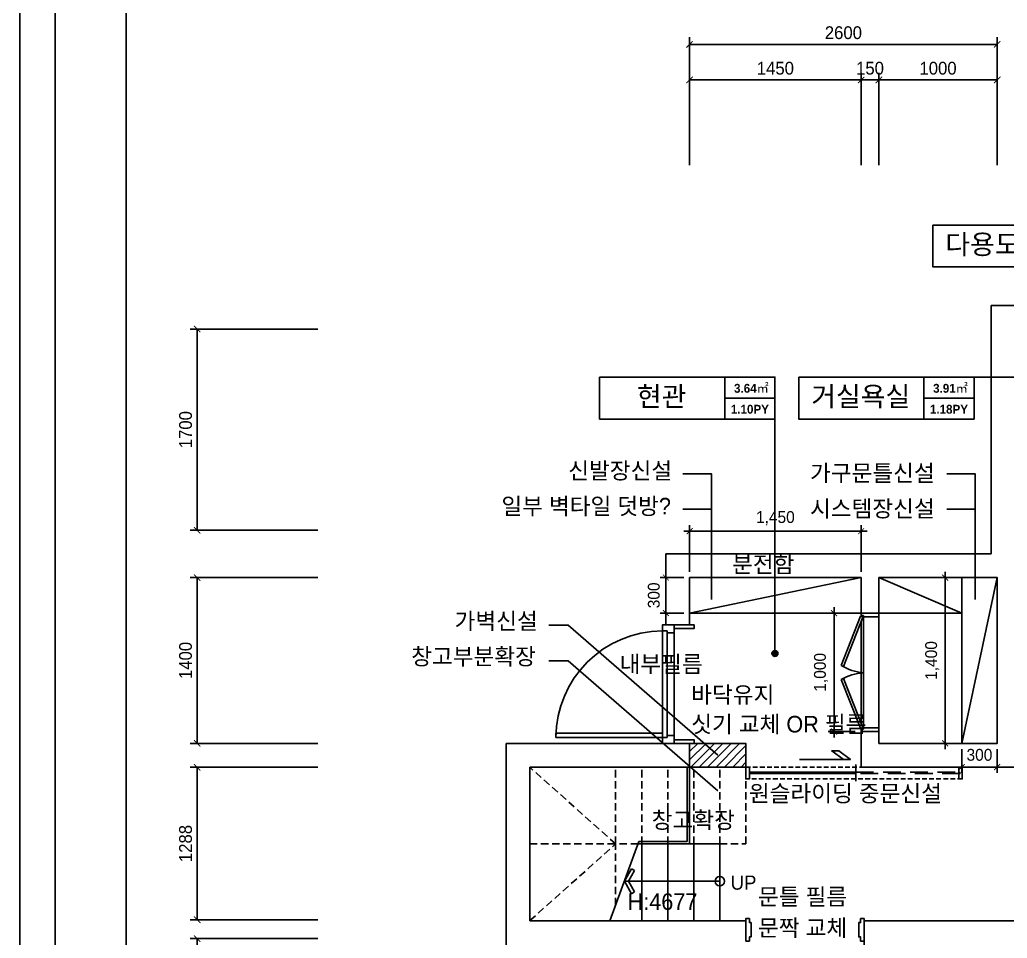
# Model space of a CAD drawing. Extents: x 11416736 to 11582377, y -14295679 to -14163266.
# Drawn here: x 11507292 to 11515639, y -14179648 to -14171888 of the extents above; entities that cross this region are included whole.
import ezdxf
from ezdxf.enums import TextEntityAlignment as Align

# ---------------------------------------------------------------- set-up
doc = ezdxf.new("R2010")
doc.units = 0
doc.header["$LTSCALE"] = 50
doc.header["$MEASUREMENT"] = 0
for name, pattern in [('DH-HID2', [1.2, 0.8, -0.4]), ('HID', [2.3, 1.5, -0.8]), ('HIDDEN', [0.375, 0.25, -0.125])]:
    doc.linetypes.add(name, pattern=pattern)
doc.layers.get('0').update_dxf_attribs({"linetype": 'CONTINUOUS'})
doc.layers.get('DEFPOINTS').update_dxf_attribs({"linetype": 'CONTINUOUS'})
for name, color, linetype in [('! 08 창호', 4, 'CONTINUOUS'), ('! 10 계단', 9, 'CONTINUOUS'), ('! 12 지시선_안내선', 252, 'CONTINUOUS'), ('! 22 text 진한선', 7, 'CONTINUOUS'), ('- 02 내력벽', 2, 'CONTINUOUS'), ('0-ELC TEXT', 7, 'CONTINUOUS'), ('03-TEXT', 3, 'CONTINUOUS'), ('07-DIM WAL', 5, 'CONTINUOUS'), ('6', 6, 'CONTINUOUS'), ('CO-DOOR', 8, 'CONTINUOUS'), ('DIM', 7, 'CONTINUOUS'), ('E-WALL2', 3, 'CONTINUOUS'), ('F-SYM', 7, 'CONTINUOUS'), ('FORM(YOURNAME)-11', 1, 'CONTINUOUS'), ('도면층4', 4, 'CONTINUOUS')]:
    doc.layers.add(name, color=color, linetype=linetype)
doc.styles.add('HY 울릉도 L', font='')
doc.styles.add('YOURNAME', font='HY울릉도M.TTF')
doc.styles.add('굴림', font='Gulim.ttf')
doc.styles.add('넥슨고딕', font='NEXONLv1GothicBold.ttf')
doc.styles.add('코레일둥고', font='Korail_Round_Gothic_Medium.ttf')
doc.styles.get('HY 울릉도 L').set_extended_font_data('HY울릉도L')
doc.dimstyles.new('YOURNAME-60', dxfattribs={"dimscale": 60, "dimtxt": 1.8, "dimasz": 0.9, "dimexe": 1, "dimexo": 3, "dimgap": 0.7, "dimtad": 1, "dimdec": 0, "dimzin": 0, "dimdsep": 46, "dimtxsty": 'YOURNAME', "dimblk": 'ARCHTICK', "dimcen": 0, "dimclrd": 1, "dimclre": 1, "dimclrt": 7, "dimadec": 0, "dimazin": 0, "dimtfac": 1, "dimtdec": 0, "dimtix": 1, "dimtmove": 2, "dimatfit": 3, "dimldrblk": 'ARCHTICK', "dimfxl": 0, "dimtolj": 1, "dimtzin": 0, "dimarcsym": 0})
doc.dimstyles.new('사본 50', dxfattribs={"dimscale": 50, "dimtxt": 2, "dimasz": 1, "dimexe": 1, "dimexo": 1, "dimgap": 1, "dimtad": 1, "dimdec": 0, "dimrnd": 0.05, "dimdsep": 46, "dimlunit": 6, "dimtxsty": 'HY 울릉도 L', "dimblk": 'ARCHTICK', "dimcen": 2.5, "dimdle": 1, "dimclrd": 133, "dimclre": 133, "dimclrt": 30, "dimadec": 0, "dimazin": 0, "dimtfac": 1, "dimtdec": 0, "dimtix": 1, "dimtmove": 2, "dimatfit": 3, "dimldrblk": 'ARCHTICK', "dimfxl": 0, "dimlwd": -1, "dimlwe": -1, "dimarcsym": 0})

# ---------------------------------------------------------------- blocks, each defined once
blk = doc.blocks.new('FORM-PLAN')
at = {"layer": 'DEFPOINTS', "color": 158}
for points in [[(-71444, -2285), (10556, -2285), (10556, 55115), (-71444, 55115)], [(-69444, 53115), (-64, 53115), (-64, 1215), (-69444, 1215)]]:
    blk.add_lwpolyline(points, close=True, dxfattribs=at)
at = {"layer": 'FORM(YOURNAME)-11', "color": 250}
blk.add_lwpolyline([(-72444, -3285), (11556, -3285), (11556, 56115), (-72444, 56115)], close=True, dxfattribs=at)
at = {"layer": 'FORM(YOURNAME)-11', "color": 3, "style": 'YOURNAME'}
for tag, height, p in [('1', 450, (9905, 18188)), ('2', 450, (9905, 17544)), ('3', 450, (9905, 16257)), ('4', 450, (9905, 14326)), ('5', 515, (9905, 12009)), ('6', 515, (9905, 9757)), ('7', 515, (9905, 7504)), ('8', 515, (9905, 5252)), ('9', 515, (9905, 2999)), ('10', 515, (5655, 811)), ('11', 515, (9905, 747)), ('12', 515, (5655, -1441)), ('13', 515, (9905, -1441))]:
    blk.add_attdef(tag, text='', height=height, dxfattribs=at).set_placement(p, align=Align.MIDDLE_RIGHT)
blk = doc.blocks.new('*U328')
at = {"layer": 'F-SYM', "xscale": 0.3, "yscale": 0.3, "zscale": 0.3}
blk.add_blockref('FORM-PLAN', (11529025.3, -14187431), dxfattribs=at)
blk = doc.blocks.new('_ARCHTICK')
at = {"color": 0, "linetype": 'ByBlock', "const_width": 0.15}
blk.add_lwpolyline([(-0.5, -0.5), (0.5, 0.5)], dxfattribs=at)
blk = doc.blocks.new('*D309')
at = {"layer": 'DEFPOINTS', "color": 0, "ltscale": 30}
for p in [(11509992, -14179651.5), (11508792, -14183351.5), (11509992, -14183351.5)]:
    blk.add_point(p, dxfattribs=at)
at = {"layer": 'DIM', "color": 1, "lineweight": -2, "ltscale": 30}
for p, q in [((11509812, -14179651.5), (11508732, -14179651.5)), ((11508792, -14179651.5), (11508792, -14183351.5)), ((11509812, -14183351.5), (11508732, -14183351.5))]:
    blk.add_line(p, q, dxfattribs=at)
at = {"layer": 'DIM', "color": 1, "lineweight": -2, "ltscale": 30, "xscale": 54, "yscale": 54, "zscale": 54}
for p, rotation in [((11508792, -14179651.5), 90), ((11508792, -14183351.5), 270)]:
    blk.add_blockref('_ARCHTICK', p, dxfattribs=dict(at, rotation=rotation))
at = {"layer": 'DIM', "color": 7, "ltscale": 30, "insert": (11508693.8, -14181501.5), "char_height": 108, "attachment_point": 5, "rotation": 90, "style": 'YOURNAME'}
blk.add_mtext('\\A1;3700', dxfattribs=at)
blk = doc.blocks.new('*D310')
at = {"layer": 'DEFPOINTS', "color": 0, "ltscale": 30}
for p in [(11508792, -14178204.1), (11509992, -14178204.1), (11509992, -14179492)]:
    blk.add_point(p, dxfattribs=at)
at = {"layer": 'DIM', "color": 1, "lineweight": -2, "ltscale": 30}
for p, q in [((11509812, -14178204.1), (11508732, -14178204.1)), ((11508792, -14179492), (11508792, -14178204.1)), ((11509812, -14179492), (11508732, -14179492))]:
    blk.add_line(p, q, dxfattribs=at)
at = {"layer": 'DIM', "color": 1, "lineweight": -2, "ltscale": 30, "xscale": 54, "yscale": 54, "zscale": 54}
for p, rotation in [((11508792, -14178204.1), 90), ((11508792, -14179492), 270)]:
    blk.add_blockref('_ARCHTICK', p, dxfattribs=dict(at, rotation=rotation))
at = {"layer": 'DIM', "color": 7, "ltscale": 30, "insert": (11508693.8, -14178848), "char_height": 108, "attachment_point": 5, "rotation": 90, "style": 'YOURNAME'}
blk.add_mtext('\\A1;1288', dxfattribs=at)
blk = doc.blocks.new('*D301')
at = {"layer": 'DEFPOINTS', "color": 0, "ltscale": 30}
for p in [(11508792, -14176601.5), (11509992, -14176601.5), (11509992, -14178001.5)]:
    blk.add_point(p, dxfattribs=at)
at = {"layer": 'DIM', "color": 1, "lineweight": -2, "ltscale": 30}
for p, q in [((11509812, -14176601.5), (11508732, -14176601.5)), ((11508792, -14178001.5), (11508792, -14176601.5)), ((11509812, -14178001.5), (11508732, -14178001.5))]:
    blk.add_line(p, q, dxfattribs=at)
at = {"layer": 'DIM', "color": 1, "lineweight": -2, "ltscale": 30, "xscale": 54, "yscale": 54, "zscale": 54}
for p, rotation in [((11508792, -14176601.5), 90), ((11508792, -14178001.5), 270)]:
    blk.add_blockref('_ARCHTICK', p, dxfattribs=dict(at, rotation=rotation))
at = {"layer": 'DIM', "color": 7, "ltscale": 30, "insert": (11508693.8, -14177301.5), "char_height": 108, "attachment_point": 5, "rotation": 90, "style": 'YOURNAME'}
blk.add_mtext('\\A1;1400', dxfattribs=at)
blk = doc.blocks.new('*D302')
at = {"layer": 'DEFPOINTS', "color": 0, "ltscale": 30}
for p in [(11509992, -14174501.5), (11508792, -14176201.5), (11509992, -14176201.5)]:
    blk.add_point(p, dxfattribs=at)
at = {"layer": 'DIM', "color": 1, "lineweight": -2, "ltscale": 30}
for p, q in [((11509812, -14174501.5), (11508732, -14174501.5)), ((11508792, -14174501.5), (11508792, -14176201.5)), ((11509812, -14176201.5), (11508732, -14176201.5))]:
    blk.add_line(p, q, dxfattribs=at)
at = {"layer": 'DIM', "color": 1, "lineweight": -2, "ltscale": 30, "xscale": 54, "yscale": 54, "zscale": 54}
for p, rotation in [((11508792, -14174501.5), 90), ((11508792, -14176201.5), 270)]:
    blk.add_blockref('_ARCHTICK', p, dxfattribs=dict(at, rotation=rotation))
at = {"layer": 'DIM', "color": 7, "ltscale": 30, "insert": (11508693.8, -14175351.5), "char_height": 108, "attachment_point": 5, "rotation": 90, "style": 'YOURNAME'}
blk.add_mtext('\\A1;1700', dxfattribs=at)
blk = doc.blocks.new('*D306')
at = {"layer": 'DEFPOINTS', "color": 0, "ltscale": 30}
for p in [(11512954, -14172096.5), (11512954, -14173296.5), (11515554, -14173296.5)]:
    blk.add_point(p, dxfattribs=at)
at = {"layer": 'DIM', "color": 1, "lineweight": -2, "ltscale": 30}
for p, q in [((11512954, -14173116.5), (11512954, -14172036.5)), ((11515554, -14173116.5), (11515554, -14172036.5)), ((11515554, -14172096.5), (11512954, -14172096.5))]:
    blk.add_line(p, q, dxfattribs=at)
at = {"layer": 'DIM', "color": 1, "lineweight": -2, "ltscale": 30, "xscale": 54, "yscale": 54, "zscale": 54, "rotation": 180}
blk.add_blockref('_ARCHTICK', (11512954, -14172096.5), dxfattribs=at)
at = {"layer": 'DIM', "color": 1, "lineweight": -2, "ltscale": 30, "xscale": 54, "yscale": 54, "zscale": 54}
blk.add_blockref('_ARCHTICK', (11515554, -14172096.5), dxfattribs=at)
at = {"layer": 'DIM', "color": 7, "ltscale": 30, "insert": (11514254, -14171998.2), "char_height": 108, "attachment_point": 5, "style": 'YOURNAME'}
blk.add_mtext('\\A1;2600', dxfattribs=at)
blk = doc.blocks.new('*D307')
at = {"layer": 'DEFPOINTS', "color": 0, "ltscale": 30}
for p in [(11514404, -14172396.5), (11512954, -14173296.5), (11514404, -14173296.5)]:
    blk.add_point(p, dxfattribs=at)
at = {"layer": 'DIM', "color": 1, "lineweight": -2, "ltscale": 30}
for p, q in [((11512954, -14173116.5), (11512954, -14172336.5)), ((11512954, -14172396.5), (11514404, -14172396.5)), ((11514404, -14173116.5), (11514404, -14172336.5))]:
    blk.add_line(p, q, dxfattribs=at)
at = {"layer": 'DIM', "color": 1, "lineweight": -2, "ltscale": 30, "xscale": 54, "yscale": 54, "zscale": 54, "rotation": 180}
blk.add_blockref('_ARCHTICK', (11512954, -14172396.5), dxfattribs=at)
at = {"layer": 'DIM', "color": 1, "lineweight": -2, "ltscale": 30, "xscale": 54, "yscale": 54, "zscale": 54}
blk.add_blockref('_ARCHTICK', (11514404, -14172396.5), dxfattribs=at)
at = {"layer": 'DIM', "color": 7, "ltscale": 30, "insert": (11513679, -14172298.3), "char_height": 108, "attachment_point": 5, "style": 'YOURNAME'}
blk.add_mtext('\\A1;1450', dxfattribs=at)
blk = doc.blocks.new('*D308')
at = {"layer": 'DEFPOINTS', "color": 0, "ltscale": 30}
for p in [(11514404, -14172396.5), (11514404, -14173296.5), (11514554, -14173296.5)]:
    blk.add_point(p, dxfattribs=at)
at = {"layer": 'DIM', "color": 1, "lineweight": -2, "ltscale": 30}
for p, q in [((11514404, -14172396.5), (11514350, -14172396.5)), ((11514404, -14173116.5), (11514404, -14172336.5)), ((11514554, -14172396.5), (11514404, -14172396.5)), ((11514554, -14173116.5), (11514554, -14172336.5)), ((11514554, -14172396.5), (11514608, -14172396.5))]:
    blk.add_line(p, q, dxfattribs=at)
at = {"layer": 'DIM', "color": 1, "lineweight": -2, "ltscale": 30, "xscale": 54, "yscale": 54, "zscale": 54}
blk.add_blockref('_ARCHTICK', (11514404, -14172396.5), dxfattribs=at)
at = {"layer": 'DIM', "color": 1, "lineweight": -2, "ltscale": 30, "xscale": 54, "yscale": 54, "zscale": 54, "rotation": 180}
blk.add_blockref('_ARCHTICK', (11514554, -14172396.5), dxfattribs=at)
at = {"layer": 'DIM', "color": 7, "ltscale": 30, "insert": (11514479, -14172298.3), "char_height": 108, "attachment_point": 5, "style": 'YOURNAME'}
blk.add_mtext('\\A1;150', dxfattribs=at)
blk = doc.blocks.new('*D285')
at = {"layer": 'DEFPOINTS', "color": 0, "ltscale": 30}
for p in [(11515554, -14172396.5), (11514554, -14173296.5), (11515554, -14173296.5)]:
    blk.add_point(p, dxfattribs=at)
at = {"layer": 'DIM', "color": 1, "lineweight": -2, "ltscale": 30}
for p, q in [((11514554, -14173116.5), (11514554, -14172336.5)), ((11514554, -14172396.5), (11515554, -14172396.5)), ((11515554, -14173116.5), (11515554, -14172336.5))]:
    blk.add_line(p, q, dxfattribs=at)
at = {"layer": 'DIM', "color": 1, "lineweight": -2, "ltscale": 30, "xscale": 54, "yscale": 54, "zscale": 54, "rotation": 180}
blk.add_blockref('_ARCHTICK', (11514554, -14172396.5), dxfattribs=at)
at = {"layer": 'DIM', "color": 1, "lineweight": -2, "ltscale": 30, "xscale": 54, "yscale": 54, "zscale": 54}
blk.add_blockref('_ARCHTICK', (11515554, -14172396.5), dxfattribs=at)
at = {"layer": 'DIM', "color": 7, "ltscale": 30, "insert": (11515054, -14172298.3), "char_height": 108, "attachment_point": 5, "style": 'YOURNAME'}
blk.add_mtext('\\A1;1000', dxfattribs=at)
blk = doc.blocks.new('FFLOOR')
at = {"layer": '! 08 창호'}
for p, q in [((11453957.6, -14176901.5), (11453807.6, -14176901.5)), ((11453807.6, -14176901.5), (11453807.6, -14176920.3)), ((11453957.6, -14176901.5), (11453957.6, -14176931.9)), ((11453803.4, -14176926.8), (11453639.9, -14177344.2)), ((11453821.8, -14176934.7), (11453658.3, -14177352.2)), ((11453821.8, -14176934.7), (11453803.4, -14176926.8)), ((11453807.6, -14176920.3), (11453826.2, -14176920.3)), ((11453807.6, -14176920.3), (11453807.6, -14176928.6)), ((11453807.6, -14176970.9), (11453807.6, -14177831.1)), ((11453826.2, -14176920.3), (11453826.2, -14176931.9)), ((11453826.2, -14177869.7), (11453826.2, -14176931.9)), ((11453957.6, -14176931.9), (11453826.2, -14176931.9)), ((11453957.6, -14176931.9), (11453957.6, -14177869.7)), ((11452127.6, -14177951.5), (11452127.6, -14177051.5)), ((11452167.6, -14177066.5), (11452167.6, -14177936.5)), ((11452227.6, -14177936.5), (11452227.6, -14177066.5)), ((11453803.4, -14177874.7), (11453639.6, -14177462.4)), ((11453821.8, -14177866.8), (11453658.1, -14177454.5)), ((11453821.8, -14177866.8), (11453803.4, -14177874.7)), ((11453807.6, -14177872.9), (11453807.6, -14177881.2)), ((11453807.6, -14177881.2), (11453826.2, -14177881.2)), ((11453807.6, -14177901.5), (11453807.6, -14177881.2)), ((11453957.6, -14177901.5), (11453807.6, -14177901.5)), ((11453957.6, -14177869.7), (11453826.2, -14177869.7)), ((11453826.2, -14177881.2), (11453826.2, -14177869.7)), ((11453957.6, -14177881.2), (11453957.6, -14177869.7)), ((11453957.6, -14177901.5), (11453957.6, -14177881.2)), ((11452127.6, -14177951.5), (11451227.6, -14177951.5))]:
    blk.add_line(p, q, dxfattribs=at)
for points in [[(11452157.6, -14177001.5), (11452127.6, -14177001.5), (11452127.6, -14177051.5), (11452167.6, -14177051.5), (11452167.6, -14177066.5), (11452227.6, -14177066.5), (11452227.6, -14177001.5), (11452197.6, -14177001.5)], [(11452127.6, -14177951.5), (11452127.6, -14177916.5), (11451227.6, -14177916.5), (11451227.6, -14177951.5)], [(11452157.6, -14178001.5), (11452127.6, -14178001.5), (11452127.6, -14177951.5), (11452167.6, -14177951.5), (11452167.6, -14177936.5), (11452227.6, -14177936.5), (11452227.6, -14178001.5), (11452197.6, -14178001.5)]]:
    blk.add_lwpolyline(points, dxfattribs=at)
for points in [[(11452395.6, -14177001.5), (11452395.6, -14177001.5), (11452395.6, -14177001.5), (11452395.6, -14177031.5), (11452227.6, -14177031.5), (11452227.6, -14177001.5), (11452395.6, -14177001.5), (11452395.6, -14177001.5)], [(11452395.6, -14178001.5), (11452395.6, -14178001.5), (11452395.6, -14178001.5), (11452395.6, -14177971.5), (11452227.6, -14177971.5), (11452227.6, -14178001.5), (11452395.6, -14178001.5), (11452395.6, -14178001.5)], [(11452832.6, -14179671.5), (11452862.6, -14179671.5), (11452862.6, -14179636.5), (11452877.6, -14179636.5), (11452877.6, -14179516.5), (11452862.6, -14179516.5), (11452862.6, -14179481.5), (11452832.6, -14179481.5)], [(11453832.6, -14179671.5), (11453802.6, -14179671.5), (11453802.6, -14179636.5), (11453787.6, -14179636.5), (11453787.6, -14179516.5), (11453802.6, -14179516.5), (11453802.6, -14179481.5), (11453832.6, -14179481.5)]]:
    blk.add_lwpolyline(points, close=True, dxfattribs=at)
for centre, radius, start, end in [((11452131.5, -14177955.3), 903.8, 90.24301, 179.75699), ((11453857.5, -14177838.5), 434.6, 94.07183, 120.07913), ((11453865.4, -14176968.8), 437.9, 239.01232, 264.92126)]:
    blk.add_arc(centre, radius, start, end, dxfattribs=at)
at = {"layer": '! 10 계단', "ltscale": 30}
for p, q in [((11452612.6, -14178851.5, 0), (11451922.1, -14178851.5, 0)), ((11451952.6, -14179501.5, 0), (11451952.6, -14178851.5, 0)), ((11452172.6, -14179501.5, 0), (11452172.6, -14178851.5, 0)), ((11452392.6, -14179501.5, 0), (11452392.6, -14178851.5, 0)), ((11452612.6, -14179501.5, 0), (11452612.6, -14178851.5, 0))]:
    blk.add_line(p, q, dxfattribs=at)
at = {"layer": '! 12 지시선_안내선', "ltscale": 30}
for p, q in [((11451684.8, -14179501.5, 0), (11451929.4, -14178831.5, 0)), ((11451807.1, -14179166.5, 0), (11451867.2, -14179061.2, 0)), ((11451841.7, -14179166.5, 0), (11451893.2, -14179076.3, 0)), ((11451867.2, -14179061.2, 0), (11451893.3, -14179076.1, 0)), ((11451807.1, -14179166.5, 0), (11451867.2, -14179271.7, 0)), ((11452612.6, -14179166.5, 0), (11451807.1, -14179166.5, 0)), ((11451841.7, -14179166.5, 0), (11451893.2, -14179256.6, 0)), ((11451867.2, -14179271.7, 0), (11451893.3, -14179256.8, 0))]:
    blk.add_line(p, q, dxfattribs=at)
blk.add_circle((11452612.6, -14179166.5, 0), 39.9, dxfattribs=at)
at = {"layer": '- 02 내력벽', "ltscale": 30}
for p, q in [((11454907.6, -14174301.5), (11454907.6, -14176401.5)), ((11455707.6, -14174301.5), (11454907.6, -14174301.5)), ((11452157.6, -14176401.5), (11452157.6, -14177001.5)), ((11452357.6, -14176601.5), (11452357.6, -14177001.5)), ((11452357.6, -14176601.5), (11453807.6, -14176601.5)), ((11453807.6, -14176901.5), (11453807.6, -14176601.5)), ((11453957.6, -14176901.5), (11453957.6, -14176601.5)), ((11454957.6, -14178001.5), (11454957.6, -14176601.5)), ((11453807.6, -14176901.5), (11453957.6, -14176901.5)), ((11452357.6, -14177001.5), (11452157.6, -14177001.5)), ((11453807.6, -14178201.5), (11453807.6, -14177901.5)), ((11453807.6, -14177901.5), (11453957.6, -14177901.5)), ((11453957.6, -14178001.5), (11453957.6, -14177901.5)), ((11450807.6, -14183551.5), (11450807.6, -14178001.5)), ((11452357.6, -14178001.5), (11452357.6, -14178201.5)), ((11454957.6, -14178001.5), (11453957.6, -14178001.5)), ((11452357.6, -14178201.5), (11451007.6, -14178201.5)), ((11455107.6, -14178201.5), (11453807.6, -14178201.5)), ((11452832.6, -14179501.5), (11451007.6, -14179501.5)), ((11455707.6, -14179501.5), (11453832.6, -14179501.5)), ((11453832.6, -14179501.5), (11453832.6, -14183351.5))]:
    blk.add_line(p, q, dxfattribs=at)
at = {"layer": '- 02 내력벽', "color": 2, "ltscale": 30}
blk.add_line((11452157.6, -14176401.5), (11454907.6, -14176401.5), dxfattribs=at)
at = {"layer": '- 02 내력벽'}
for p, q in [((11453957.6, -14176601.5), (11454957.6, -14176601.5)), ((11452357.6, -14178001.5), (11450807.6, -14178001.5)), ((11451007.6, -14179501.5), (11451007.6, -14178201.5)), ((11452832.6, -14179501.5), (11452832.6, -14179651.5))]:
    blk.add_line(p, q, dxfattribs=at)
at = {"color": 8, "linetype": 'HIDDEN', "ltscale": 5}
for p, q in [((11451732.6, -14178851.5, 0), (11451007.6, -14178203.6, 0)), ((11451732.6, -14178851.5, 0), (11451732.6, -14178201.5, 0)), ((11451952.6, -14178851.5, 0), (11451952.6, -14178201.5, 0)), ((11452172.6, -14178851.5, 0), (11452172.6, -14178201.5, 0)), ((11452392.6, -14178851.5, 0), (11452392.6, -14178221.5, 0)), ((11452612.6, -14178851.5, 0), (11452612.6, -14178221.5, 0)), ((11452832.6, -14178851.5, 0), (11452832.6, -14178221.5, 0)), ((11451007.6, -14179499.3, 0), (11451732.6, -14178851.5, 0)), ((11451007.6, -14178851.5, 0), (11451732.6, -14178851.5, 0)), ((11451732.6, -14179370.5, 0), (11451732.6, -14178851.5, 0)), ((11451922.1, -14178851.5, 0), (11451732.6, -14178851.5, 0)), ((11452612.6, -14178851.5, 0), (11452832.6, -14178851.5, 0))]:
    blk.add_line(p, q, dxfattribs=at)
at = {"layer": '6', "ltscale": 30}
for p, q in [((11452337.6, -14178201.5), (11452337.6, -14178831.5, 0)), ((11452357.6, -14178201.5), (11452357.6, -14178851.5, 0)), ((11452337.6, -14178831.5, 0), (11451929.4, -14178831.5, 0))]:
    blk.add_line(p, q, dxfattribs=at)
at = {"layer": '! 22 text 진한선', "linetype": 'Continuous', "style": '굴림'}
blk.add_text('UP', height=120, dxfattribs=at).set_placement((11452704.4, -14179238.1, 0))
blk = doc.blocks.new('*D317')
at = {"layer": '07-DIM WAL', "color": 133, "ltscale": 30}
for p, q in [((11515114.8, -14176551.5), (11515114.8, -14178051.5)), ((11515204, -14176601.5), (11515064.8, -14176601.5)), ((11515204, -14178001.5), (11515064.8, -14178001.5))]:
    blk.add_line(p, q, dxfattribs=at)
at = {"layer": 'DEFPOINTS', "color": 0, "ltscale": 30}
for p in [(11515254, -14176601.5), (11515114.8, -14178001.5), (11515254, -14178001.5)]:
    blk.add_point(p, dxfattribs=at)
at = {"layer": '07-DIM WAL', "color": 133, "ltscale": 30, "xscale": 50, "yscale": 50, "zscale": 50}
for p, rotation in [((11515114.8, -14176601.5), 90), ((11515114.8, -14178001.5), 270)]:
    blk.add_blockref('_ARCHTICK', p, dxfattribs=dict(at, rotation=rotation))
at = {"layer": '07-DIM WAL', "color": 30, "ltscale": 30, "insert": (11515004.9, -14177301.5), "char_height": 100, "attachment_point": 5, "rotation": 90, "style": 'HY 울릉도 L'}
blk.add_mtext('1,400', dxfattribs=at)
blk = doc.blocks.new('*D318')
at = {"layer": '07-DIM WAL', "color": 133, "ltscale": 30}
for p, q in [((11515254, -14178051.5), (11515254, -14178251.5)), ((11515554, -14178051.5), (11515554, -14178251.5)), ((11515254, -14178201.5), (11515204, -14178201.5)), ((11515254, -14178201.5), (11515554, -14178201.5)), ((11515554, -14178201.5), (11515604, -14178201.5))]:
    blk.add_line(p, q, dxfattribs=at)
at = {"layer": 'DEFPOINTS', "color": 0, "ltscale": 30}
for p in [(11515254, -14178001.5), (11515554, -14178001.5), (11515554, -14178201.5)]:
    blk.add_point(p, dxfattribs=at)
at = {"layer": '07-DIM WAL', "color": 133, "ltscale": 30, "xscale": 50, "yscale": 50, "zscale": 50}
blk.add_blockref('_ARCHTICK', (11515254, -14178201.5), dxfattribs=at)
at = {"layer": '07-DIM WAL', "color": 133, "ltscale": 30, "xscale": 50, "yscale": 50, "zscale": 50, "rotation": 180}
blk.add_blockref('_ARCHTICK', (11515554, -14178201.5), dxfattribs=at)
at = {"layer": '07-DIM WAL', "color": 30, "ltscale": 30, "insert": (11515404, -14178099.2), "char_height": 100, "attachment_point": 5, "style": 'HY 울릉도 L'}
blk.add_mtext('300', dxfattribs=at)
blk = doc.blocks.new('*D319')
at = {"layer": '07-DIM WAL', "color": 133, "ltscale": 30}
for p, q in [((11514354, -14176901.5), (11514124.8, -14176901.5)), ((11514174.8, -14176851.5), (11514174.8, -14177951.5)), ((11514354, -14177901.5), (11514124.8, -14177901.5))]:
    blk.add_line(p, q, dxfattribs=at)
at = {"layer": 'DEFPOINTS', "color": 0, "ltscale": 30}
for p in [(11514404, -14176901.5), (11514174.8, -14177901.5), (11514404, -14177901.5)]:
    blk.add_point(p, dxfattribs=at)
at = {"layer": '07-DIM WAL', "color": 133, "ltscale": 30, "xscale": 50, "yscale": 50, "zscale": 50}
for p, rotation in [((11514174.8, -14176901.5), 90), ((11514174.8, -14177901.5), 270)]:
    blk.add_blockref('_ARCHTICK', p, dxfattribs=dict(at, rotation=rotation))
at = {"layer": '07-DIM WAL', "color": 30, "ltscale": 30, "insert": (11514064.9, -14177401.5), "char_height": 100, "attachment_point": 5, "rotation": 90, "style": 'HY 울릉도 L'}
blk.add_mtext('1,000', dxfattribs=at)
blk = doc.blocks.new('*D320')
at = {"layer": '07-DIM WAL', "color": 133, "ltscale": 30}
for p, q in [((11512954, -14176551.5), (11512954, -14176158.9)), ((11514404, -14176551.5), (11514404, -14176158.9)), ((11514454, -14176208.9), (11512904, -14176208.9))]:
    blk.add_line(p, q, dxfattribs=at)
at = {"layer": 'DEFPOINTS', "color": 0, "ltscale": 30}
for p in [(11512954, -14176208.9), (11512954, -14176601.5), (11514404, -14176601.5)]:
    blk.add_point(p, dxfattribs=at)
at = {"layer": '07-DIM WAL', "color": 133, "ltscale": 30, "xscale": 50, "yscale": 50, "zscale": 50, "rotation": 180}
blk.add_blockref('_ARCHTICK', (11512954, -14176208.9), dxfattribs=at)
at = {"layer": '07-DIM WAL', "color": 133, "ltscale": 30, "xscale": 50, "yscale": 50, "zscale": 50}
blk.add_blockref('_ARCHTICK', (11514404, -14176208.9), dxfattribs=at)
at = {"layer": '07-DIM WAL', "color": 30, "ltscale": 30, "insert": (11513679, -14176099), "char_height": 100, "attachment_point": 5, "style": 'HY 울릉도 L'}
blk.add_mtext('1,450', dxfattribs=at)
blk = doc.blocks.new('*D321')
at = {"layer": '07-DIM WAL', "color": 133, "ltscale": 30}
for p, q in [((11512754, -14176601.5), (11512754, -14176551.5)), ((11512904, -14176601.5), (11512704, -14176601.5)), ((11512754, -14176601.5), (11512754, -14176901.5)), ((11512904, -14176901.5), (11512704, -14176901.5)), ((11512754, -14176901.5), (11512754, -14176951.5))]:
    blk.add_line(p, q, dxfattribs=at)
at = {"layer": 'DEFPOINTS', "color": 0, "ltscale": 30}
for p in [(11512954, -14176601.5), (11512754, -14176901.5), (11512954, -14176901.5)]:
    blk.add_point(p, dxfattribs=at)
at = {"layer": '07-DIM WAL', "color": 133, "ltscale": 30, "xscale": 50, "yscale": 50, "zscale": 50}
for p, rotation in [((11512754, -14176601.5), 270), ((11512754, -14176901.5), 90)]:
    blk.add_blockref('_ARCHTICK', p, dxfattribs=dict(at, rotation=rotation))
at = {"layer": '07-DIM WAL', "color": 30, "ltscale": 30, "insert": (11512651.8, -14176751.5), "char_height": 100, "attachment_point": 5, "rotation": 90, "style": 'HY 울릉도 L'}
blk.add_mtext('300', dxfattribs=at)

msp = doc.modelspace()

# ---------------------------------------------------------------- hatches: boundary and pattern name
at = {"layer": '0-ELC TEXT'}
h = msp.add_hatch(color=256, dxfattribs=at)
h.dxf.hatch_style = 1
edge = h.paths.add_edge_path()
edge.add_arc((11513675.5, -14177242.7), 25, -90, 270)
h = msp.add_hatch(color=256, dxfattribs=at)
h.dxf.hatch_style = 1
edge = h.paths.add_edge_path()
edge.add_arc((11513675.5, -14177242.7), 25, -90, 270)
at = {"layer": 'E-WALL2', "ltscale": 30}
h = msp.add_hatch(dxfattribs=at)
h.set_pattern_fill('_USER', color=256, scale=50, angle=45, pattern_type=0)
h.set_pattern_definition([(45, (60596.35, 0), (-35.35533906, 35.35533906), [])])
h.paths.add_polyline_path([(11512954, -14178001.5), (11513429, -14178001.5), (11513429, -14178201.5), (11512954, -14178201.5)])

# ---------------------------------------------------------------- linework, layer by layer
at = {"layer": '0-ELC TEXT'}
for p, q in [((11513250.8, -14175261.5), (11513250.8, -14174907.8)), ((11513675.5, -14174907.8), (11513675.5, -14177242.7)), ((11514933.5, -14175261.5), (11514933.5, -14174907.8)), ((11515358.2, -14174907.8), (11516106, -14174907.8)), ((11513250.8, -14175084.6), (11513675.5, -14175084.6)), ((11514933.5, -14175084.6), (11515358.2, -14175084.6))]:
    msp.add_line(p, q, dxfattribs=at)
for points in [[(11515010.4, -14173622.6), (11516492.3, -14173622.6), (11516492.3, -14173976.3), (11515010.4, -14173976.3)], [(11512193.6, -14174907.8), (11513675.5, -14174907.8), (11513675.5, -14175261.5), (11512193.6, -14175261.5)], [(11513876.3, -14174907.8), (11515358.2, -14174907.8), (11515358.2, -14175261.5), (11513876.3, -14175261.5)]]:
    msp.add_lwpolyline(points, close=True, dxfattribs=at)
msp.add_circle((11513675.5, -14177242.7), 25, dxfattribs=at)
msp.add_circle((11513675.5, -14177242.7), 25, dxfattribs=at)
at = {"layer": '6', "ltscale": 30}
msp.add_line((11512954, -14176901.5), (11514404, -14176601.5), dxfattribs=at)
msp.add_lwpolyline([(11514404, -14176901.5), (11512954, -14176901.5), (11512954, -14176601.5), (11514404, -14176601.5)], close=True, dxfattribs=at)
for points in [[(11514554, -14176601.5), (11514554, -14176901.5), (11515254, -14176901.5), (11515254, -14176601.5), (11514554, -14176601.5), (11515254, -14176901.5)], [(11515554, -14176601.5), (11515254, -14176601.5), (11515254, -14178001.5), (11515554, -14178001.5), (11515554, -14176601.5), (11515254, -14178001.5)]]:
    msp.add_lwpolyline(points, dxfattribs=at)
at = {"layer": 'CO-DOOR', "color": 1}
msp.add_line((11514359, -14178181.3, 0), (11514359, -14178321.3, 0), dxfattribs=at)
at = {"layer": 'CO-DOOR', "color": 1, "elevation": 0}
msp.add_lwpolyline([(11513884, -14178137.3), (11514313.1, -14178137.3), (11514214.5, -14178065), (11514156.2, -14178065), (11514254.8, -14178137.3), (11513884, -14178137.3)], close=True, dxfattribs=at)
at = {"layer": 'CO-DOOR', "color": 251, "linetype": 'DH-HID2', "elevation": 0}
msp.add_lwpolyline([(11513429, -14178201.5), (11515259, -14178201.5), (11515259, -14178301.5), (11513429, -14178301.5)], close=True, dxfattribs=at)
at = {"layer": 'CO-DOOR', "elevation": 0}
msp.add_lwpolyline([(11513459, -14178256.3), (11514359, -14178256.3), (11514359, -14178246.3), (11513459, -14178246.3)], close=True, dxfattribs=at)
at = {"layer": 'CO-DOOR', "linetype": 'HID', "ltscale": 2, "elevation": 0}
msp.add_lwpolyline([(11515239, -14178256.3), (11514359, -14178256.3), (11514359, -14178246.3), (11515239, -14178246.3)], close=True, dxfattribs=at)
at = {"layer": 'DIM', "ltscale": 30}
for points in [[(11512898, -14175724.3), (11513138.2, -14175724.3), (11513138.2, -14176786.8)], [(11515127.6, -14175724.3), (11515367.8, -14175724.3), (11515367.8, -14176786.8)], [(11512898, -14176024.3), (11513138.2, -14176024.3)], [(11515127.6, -14176024.3), (11515367.8, -14176024.3)], [(11511762.8, -14177003.9), (11511927.1, -14177003.9), (11513191.5, -14178101.5)], [(11511762.8, -14177303.9), (11511927.1, -14177303.9), (11513191.5, -14178401.5)]]:
    msp.add_lwpolyline(points, dxfattribs=at)
at = {"layer": 'E-WALL2', "ltscale": 30}
msp.add_lwpolyline([(11512954, -14178001.5), (11513429, -14178001.5), (11513429, -14178201.5), (11512954, -14178201.5)], close=True, dxfattribs=at)
at = {"layer": '도면층4', "elevation": 0}
for points in [[(11513429, -14178201.5), (11513459, -14178201.5), (11513459, -14178301.5), (11513429, -14178301.5)], [(11515229, -14178201.5), (11515259, -14178201.5), (11515259, -14178301.5), (11515229, -14178301.5), (11515229, -14178256.5), (11515239, -14178256.5), (11515239, -14178246.5), (11515229, -14178246.5), (11515229, -14178201.5)]]:
    msp.add_lwpolyline(points, close=True, dxfattribs=at)

# ---------------------------------------------------------------- block references
at = {"layer": '6'}
msp.add_blockref('FFLOOR', (60596.4, 0), dxfattribs=at)
at = {"layer": '도면층4'}
msp.add_blockref('*U328', (0, 0), dxfattribs=at)

# ---------------------------------------------------------------- texts
at = {"layer": '0-ELC TEXT', "style": '코레일둥고'}
for s, p in [('신발장신설', (11511928.3, -14175767.4)), ('가구문틀신설', (11513971.9, -14175788.1)), ('일부 벽타일 덧방?', (11511362.9, -14176067.4)), ('시스템장신설', (11513971.9, -14176088.1)), ('분전함', (11513313.1, -14176558.8)), ('가벽신설', (11510967.7, -14177037.7, 0)), ('창고부분확장', (11510600.6, -14177337.7, 0)), ('내부필름', (11512361.9, -14177401.7)), ('바닥유지', (11512967.5, -14177660.7)), ('싯기 교체 OR 필름', (11512967.5, -14177909.6)), ('원슬라이딩 중문신설', (11513455.4, -14178494.6)), ('창고확장', (11512634.3, -14178719.3, 0)), ('문틀 필름', (11513532.3, -14179367.1)), ('H:4677', (11512429.7, -14179408.8)), ('문짝 교체', (11513532.3, -14179629.8))]:
    msp.add_text(s, height=140, dxfattribs=at).set_placement(p)
at = {"layer": '03-TEXT'}
for s, height, style, p in [('다용도실', 166.67, '코레일둥고', (11515534.6, -14173868.9)), ('현관', 166.67, '코레일둥고', (11512717.8, -14175154.1)), ('3.64㎡', 75, '넥슨고딕', (11513476.4, -14175039.6)), ('거실욕실', 166.67, '코레일둥고', (11514400.5, -14175154.1)), ('3.91㎡', 75, '넥슨고딕', (11515159.2, -14175039.6)), ('1.10PY', 75, '넥슨고딕', (11513463.6, -14175216.4)), ('1.18PY', 75, '넥슨고딕', (11515146.4, -14175216.4))]:
    msp.add_text(s, height=height, dxfattribs=dict(at, style=style)).set_placement(p, align=Align.CENTER)

# ---------------------------------------------------------------- dimensions: what is measured, and where the dimension line sits
at = {"layer": '07-DIM WAL', "ltscale": 30}
for base, p1, p2, picture, middle in [((11512954, -14176208.9), (11514404, -14176601.5), (11512954, -14176601.5), '*D320', (11513679, -14176099)), ((11515554, -14178201.5), (11515254, -14178001.5), (11515554, -14178001.5), '*D318', (11515404, -14178099.2))]:
    dim = msp.add_linear_dim(base=base, p1=p1, p2=p2, dimstyle='사본 50', dxfattribs=at)
    dim.commit()
    dim.dimension.update_dxf_attribs({"geometry": picture, "text_midpoint": middle})
for base, p1, p2, picture, middle in [((11512754, -14176901.5), (11512954, -14176601.5), (11512954, -14176901.5), '*D321', (11512651.8, -14176751.5)), ((11515114.8, -14178001.5), (11515254, -14176601.5), (11515254, -14178001.5), '*D317', (11515004.9, -14177301.5)), ((11514174.8, -14177901.5), (11514404, -14176901.5), (11514404, -14177901.5), '*D319', (11514064.9, -14177401.5))]:
    dim = msp.add_linear_dim(base=base, p1=p1, p2=p2, angle=90, dimstyle='사본 50', dxfattribs=at)
    dim.commit()
    dim.dimension.update_dxf_attribs({"geometry": picture, "text_midpoint": middle})
at = {"layer": 'DIM', "ltscale": 30}
for base, p1, p2, picture, middle in [((11512954, -14172096.5), (11515554, -14173296.5), (11512954, -14173296.5), '*D306', (11514254, -14171998.2)), ((11514404, -14172396.5), (11512954, -14173296.5), (11514404, -14173296.5), '*D307', (11513679, -14172298.3)), ((11514404, -14172396.5), (11514554, -14173296.5), (11514404, -14173296.5), '*D308', (11514479, -14172298.3)), ((11515554, -14172396.5), (11514554, -14173296.5), (11515554, -14173296.5), '*D285', (11515054, -14172298.3))]:
    dim = msp.add_linear_dim(base=base, p1=p1, p2=p2, dimstyle='YOURNAME-60', dxfattribs=at)
    dim.commit()
    dim.dimension.update_dxf_attribs({"geometry": picture, "text_midpoint": middle})
for base, p1, p2, picture, middle in [((11508792, -14176201.5), (11509992, -14174501.5), (11509992, -14176201.5), '*D302', (11508693.8, -14175351.5)), ((11508792, -14176601.5), (11509992, -14178001.5), (11509992, -14176601.5), '*D301', (11508693.8, -14177301.5)), ((11508792, -14178204.1), (11509992, -14179492), (11509992, -14178204.1), '*D310', (11508693.8, -14178848)), ((11508792, -14183351.5), (11509992, -14179651.5), (11509992, -14183351.5), '*D309', (11508693.8, -14181501.5))]:
    dim = msp.add_linear_dim(base=base, p1=p1, p2=p2, angle=90, dimstyle='YOURNAME-60', dxfattribs=at)
    dim.commit()
    dim.dimension.update_dxf_attribs({"geometry": picture, "text_midpoint": middle})

doc.saveas('drawing.dxf')
